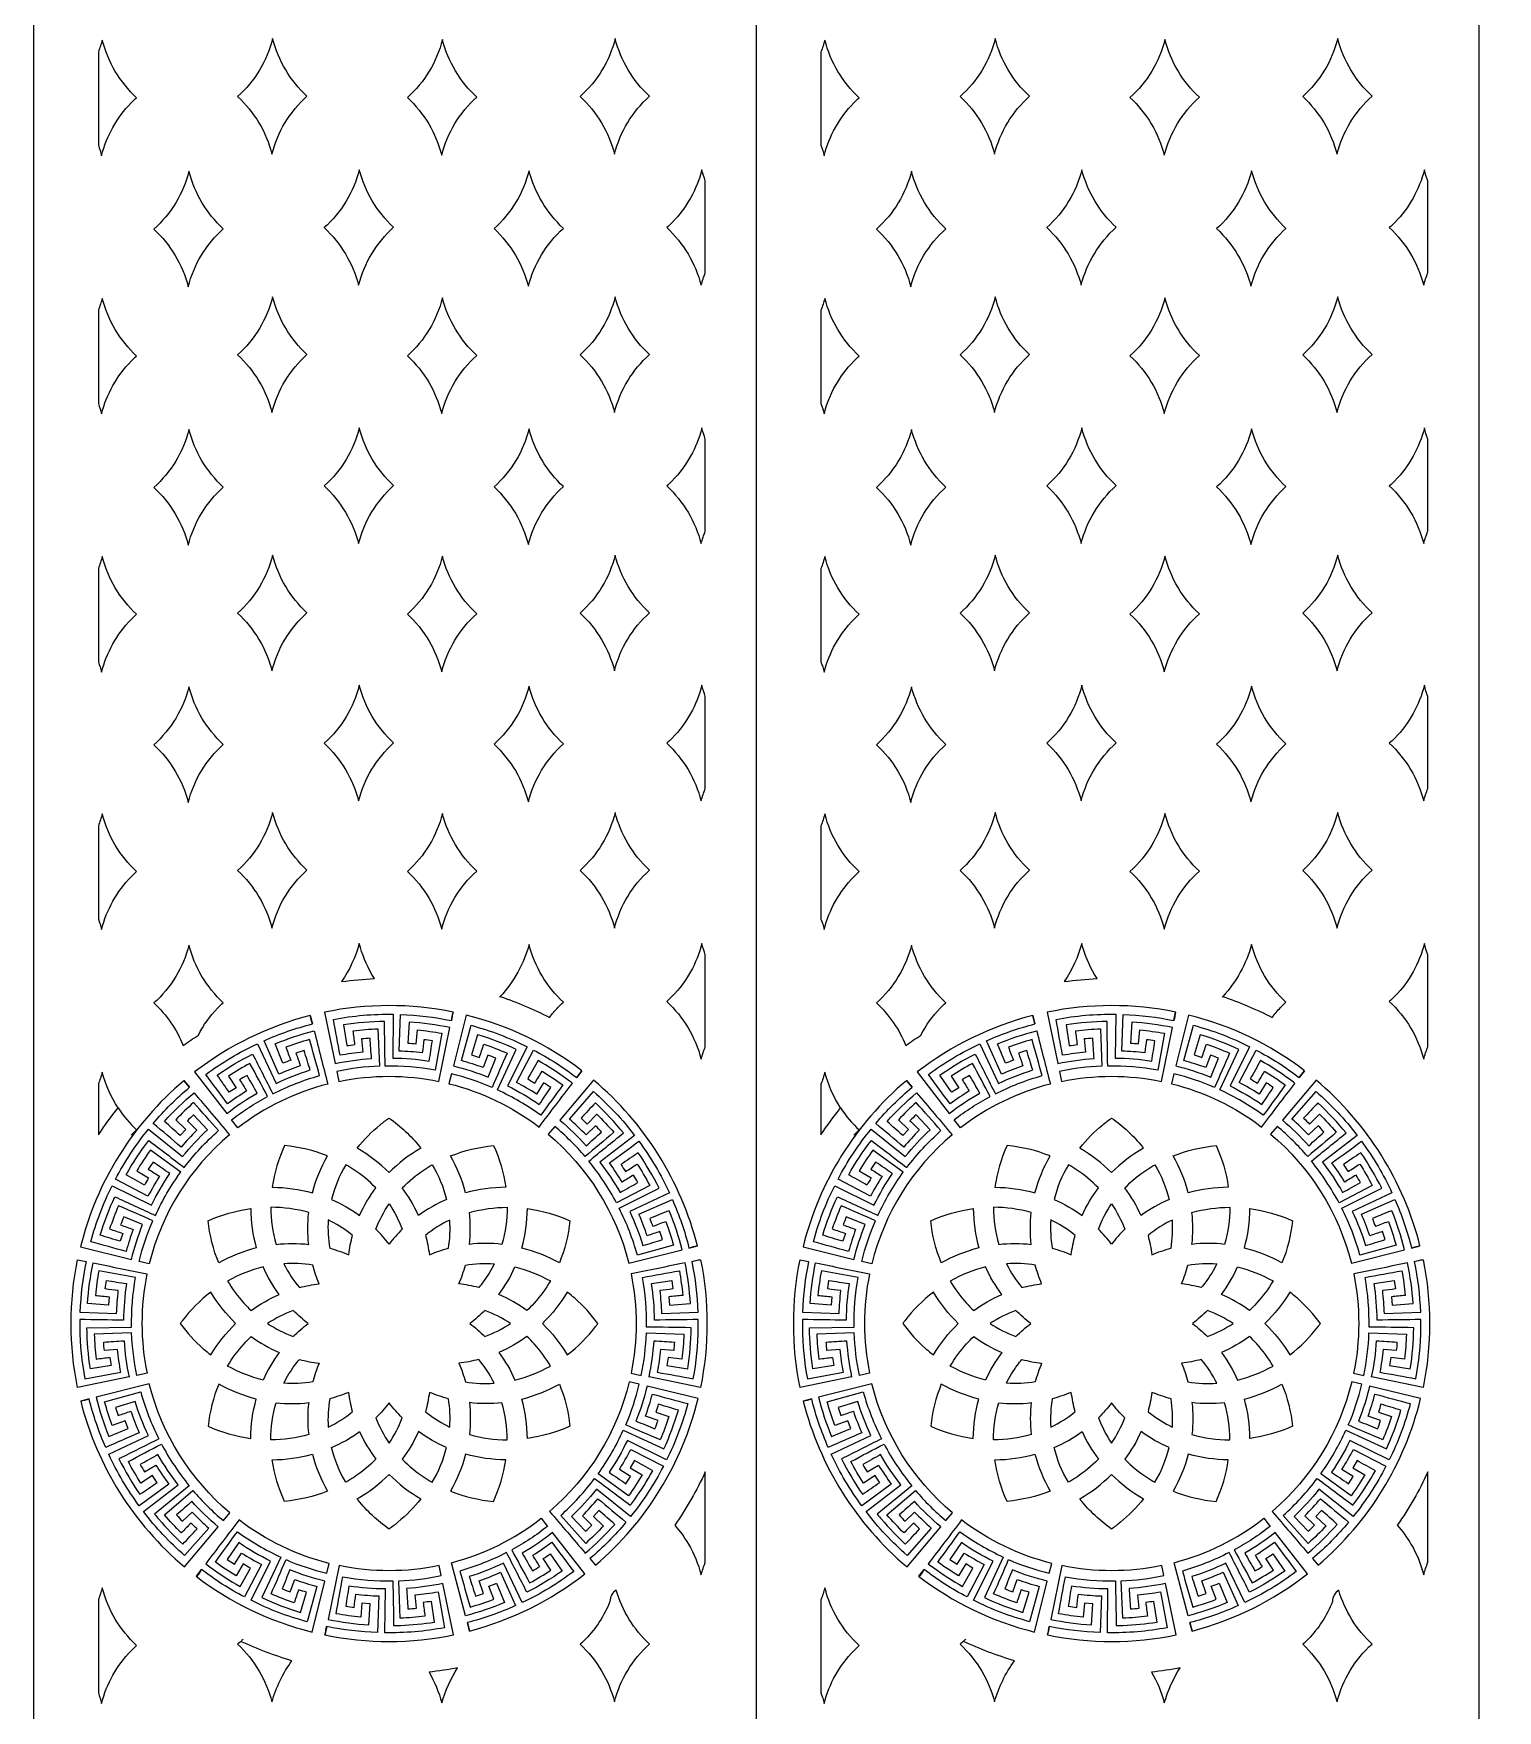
# Model space of a CAD drawing. Header units: millimetres. Extents: x -125 to 875, y -1000 to 1000.
# Drawn here: x -125 to 381, y -134 to 446 of the extents above; entities that cross this region are included whole.
import ezdxf

# ---------------------------------------------------------------- set-up
doc = ezdxf.new("R2010")
doc.units = ezdxf.units.MM
doc.layers.add('Default', color=70, linetype='Continuous')

msp = doc.modelspace()

# ---------------------------------------------------------------- linework, layer by layer
at = {"layer": 'Default'}
for p, q in [((125, 1000), (125, -1000)), ((375, 1000), (375, -1000))]:
    msp.add_line(p, q, dxfattribs=at)
msp.add_lwpolyline([(625, 1000), (-125, 1000), (-125, -1000), (875, -1000), (875, 1000)], close=True, dxfattribs=at)
for points in [[(-91.23, 422.28, -0.022749), (-89.32, 424.09, -0.143923), (-101.21, 444.04, -0.024064), (-102.57, 439.94), (-102.57, 407.67, -0.02259), (-101.45, 404.04, -0.132751)], [(-42.27, 444.55, -0.149495), (-54.4, 424.5, -0.143923), (-42.51, 404.55, -0.149495), (-30.39, 424.6, -0.143923)], [(16.47, 444.2, -0.149495), (4.35, 424.15, -0.143923), (16.23, 404.2, -0.149495), (28.36, 424.25, -0.143923)], [(76.24, 444.55, -0.149495), (64.11, 424.5, -0.143923), (76, 404.55, -0.149495), (88.13, 424.6, -0.143923)], [(158.77, 422.28, -0.022749), (160.68, 424.09, -0.143923), (148.79, 444.04, -0.024064), (147.43, 439.94), (147.43, 407.67, -0.02259), (148.55, 404.04, -0.132751)], [(207.73, 444.55, -0.149495), (195.6, 424.5, -0.143923), (207.49, 404.55, -0.149495), (219.61, 424.6, -0.143923)], [(266.47, 444.2, -0.149495), (254.35, 424.15, -0.143923), (266.23, 404.2, -0.149495), (278.36, 424.25, -0.143923)], [(326.24, 444.55, -0.149495), (314.11, 424.5, -0.143923), (326, 404.55, -0.149495), (338.13, 424.6, -0.143923)], [(-71.24, 398.68, -0.149495), (-83.37, 378.63, -0.143923), (-71.48, 358.69, -0.149495), (-59.35, 378.74, -0.143923)], [(-12.3, 399.19, -0.149495), (-24.43, 379.14, -0.143923), (-12.54, 359.2, -0.149495), (-0.41, 379.25, -0.143923)], [(46.45, 398.84, -0.149495), (34.32, 378.79, -0.143923), (46.21, 358.85, -0.149495), (58.33, 378.9, -0.143923)], [(95.99, 380.96, -0.022749), (94.08, 379.14, -0.143923), (105.97, 359.2, -0.025469), (107.43, 363.53), (107.43, 395.31, -0.024189), (106.21, 399.19, -0.132751)], [(178.76, 398.68, -0.149495), (166.63, 378.63, -0.143923), (178.52, 358.69, -0.149495), (190.65, 378.74, -0.143923)], [(237.7, 399.19, -0.149495), (225.57, 379.14, -0.143923), (237.46, 359.2, -0.149495), (249.59, 379.25, -0.143923)], [(296.45, 398.84, -0.149495), (284.32, 378.79, -0.143923), (296.21, 358.85, -0.149495), (308.33, 378.9, -0.143923)], [(345.99, 380.96, -0.022749), (344.08, 379.14, -0.143923), (355.97, 359.2, -0.025469), (357.43, 363.53), (357.43, 395.31, -0.024189), (356.21, 399.19, -0.132751)], [(-91.23, 332.92, -0.022749), (-89.32, 334.73, -0.143923), (-101.21, 354.68, -0.024064), (-102.57, 350.58), (-102.57, 318.31, -0.02259), (-101.45, 314.68, -0.132751)], [(-42.27, 355.19, -0.149495), (-54.4, 335.14, -0.143923), (-42.51, 315.19, -0.149495), (-30.39, 335.24, -0.143923)], [(16.47, 354.84, -0.149495), (4.35, 334.79, -0.143923), (16.23, 314.84, -0.149495), (28.36, 334.89, -0.143923)], [(76.24, 355.19, -0.149495), (64.11, 335.14, -0.143923), (76, 315.19, -0.149495), (88.13, 335.24, -0.143923)], [(158.77, 332.92, -0.022749), (160.68, 334.73, -0.143923), (148.79, 354.68, -0.024064), (147.43, 350.58), (147.43, 318.31, -0.02259), (148.55, 314.68, -0.132751)], [(207.73, 355.19, -0.149495), (195.6, 335.14, -0.143923), (207.49, 315.19, -0.149495), (219.61, 335.24, -0.143923)], [(266.47, 354.84, -0.149495), (254.35, 334.79, -0.143923), (266.23, 314.84, -0.149495), (278.36, 334.89, -0.143923)], [(326.24, 355.19, -0.149495), (314.11, 335.14, -0.143923), (326, 315.19, -0.149495), (338.13, 335.24, -0.143923)], [(-71.24, 309.32, -0.149495), (-83.37, 289.27, -0.143923), (-71.48, 269.33, -0.149495), (-59.35, 289.38, -0.143923)], [(-12.3, 309.83, -0.149495), (-24.43, 289.78, -0.143923), (-12.54, 269.84, -0.149495), (-0.41, 289.89, -0.143923)], [(46.45, 309.48, -0.149495), (34.32, 289.43, -0.143923), (46.21, 269.49, -0.149495), (58.33, 289.54, -0.143923)], [(95.99, 291.6, -0.022749), (94.08, 289.78, -0.143923), (105.97, 269.84, -0.025469), (107.43, 274.17), (107.43, 305.95, -0.024189), (106.21, 309.83, -0.132751)], [(178.76, 309.32, -0.149495), (166.63, 289.27, -0.143923), (178.52, 269.33, -0.149495), (190.65, 289.38, -0.143923)], [(237.7, 309.83, -0.149495), (225.57, 289.78, -0.143923), (237.46, 269.84, -0.149495), (249.59, 289.89, -0.143923)], [(296.45, 309.48, -0.149495), (284.32, 289.43, -0.143923), (296.21, 269.49, -0.149495), (308.33, 289.54, -0.143923)], [(345.99, 291.6, -0.022749), (344.08, 289.78, -0.143923), (355.97, 269.84, -0.025469), (357.43, 274.17), (357.43, 305.95, -0.024189), (356.21, 309.83, -0.132751)], [(-91.23, 243.56, -0.022749), (-89.32, 245.37, -0.143923), (-101.21, 265.32, -0.024064), (-102.57, 261.22), (-102.57, 228.95, -0.02259), (-101.45, 225.32, -0.132751)], [(-42.27, 265.83, -0.149495), (-54.4, 245.78, -0.143923), (-42.51, 225.83, -0.149495), (-30.39, 245.88, -0.143923)], [(16.47, 265.48, -0.149495), (4.35, 245.43, -0.143923), (16.23, 225.48, -0.149495), (28.36, 245.53, -0.143923)], [(76.24, 265.83, -0.149495), (64.11, 245.78, -0.143923), (76, 225.83, -0.149495), (88.13, 245.88, -0.143923)], [(158.77, 243.56, -0.022749), (160.68, 245.37, -0.143923), (148.79, 265.32, -0.024064), (147.43, 261.22), (147.43, 228.95, -0.02259), (148.55, 225.32, -0.132751)], [(207.73, 265.83, -0.149495), (195.6, 245.78, -0.143923), (207.49, 225.83, -0.149495), (219.61, 245.88, -0.143923)], [(266.47, 265.48, -0.149495), (254.35, 245.43, -0.143923), (266.23, 225.48, -0.149495), (278.36, 245.53, -0.143923)], [(326.24, 265.83, -0.149495), (314.11, 245.78, -0.143923), (326, 225.83, -0.149495), (338.13, 245.88, -0.143923)], [(-12.3, 220.81, -0.149495), (-24.43, 200.76, -0.143923), (-12.54, 180.81, -0.149495), (-0.41, 200.86, -0.143923)], [(95.99, 202.57, -0.022749), (94.08, 200.76, -0.143923), (105.97, 180.81, -0.025469), (107.43, 185.14), (107.43, 216.92, -0.024189), (106.21, 220.81, -0.132751)], [(237.7, 220.81, -0.149495), (225.57, 200.76, -0.143923), (237.46, 180.81, -0.149495), (249.59, 200.86, -0.143923)], [(345.99, 202.57, -0.022749), (344.08, 200.76, -0.143923), (355.97, 180.81, -0.025469), (357.43, 185.14), (357.43, 216.92, -0.024189), (356.21, 220.81, -0.132751)], [(-71.24, 220.3, -0.149495), (-83.37, 200.25, -0.143923), (-71.48, 180.3, -0.149495), (-59.35, 200.35, -0.143923)], [(46.45, 220.46, -0.149495), (34.32, 200.41, -0.143923), (46.21, 180.46, -0.149495), (58.33, 200.51, -0.143923)], [(178.76, 220.3, -0.149495), (166.63, 200.25, -0.143923), (178.52, 180.3, -0.149495), (190.65, 200.35, -0.143923)], [(296.45, 220.46, -0.149495), (284.32, 200.41, -0.143923), (296.21, 180.46, -0.149495), (308.33, 200.51, -0.143923)], [(-91.23, 154.53, -0.022749), (-89.32, 156.35, -0.143923), (-101.21, 176.29, -0.024064), (-102.57, 172.19), (-102.57, 139.93, -0.02259), (-101.45, 136.3, -0.132751)], [(-42.27, 176.8, -0.149495), (-54.4, 156.75, -0.143923), (-42.51, 136.81, -0.149495), (-30.39, 156.86, -0.143923)], [(16.47, 176.45, -0.149495), (4.35, 156.4, -0.143923), (16.23, 136.46, -0.149495), (28.36, 156.51, -0.143923)], [(76.24, 176.8, -0.149495), (64.11, 156.75, -0.143923), (76, 136.81, -0.149495), (88.13, 156.86, -0.143923)], [(158.77, 154.53, -0.022749), (160.68, 156.35, -0.143923), (148.79, 176.29, -0.024064), (147.43, 172.19), (147.43, 139.93, -0.02259), (148.55, 136.3, -0.132751)], [(207.73, 176.8, -0.149495), (195.6, 156.75, -0.143923), (207.49, 136.81, -0.149495), (219.61, 156.86, -0.143923)], [(266.47, 176.45, -0.149495), (254.35, 156.4, -0.143923), (266.23, 136.46, -0.149495), (278.36, 156.51, -0.143923)], [(326.24, 176.8, -0.149495), (314.11, 156.75, -0.143923), (326, 136.81, -0.149495), (338.13, 156.86, -0.143923)], [(-61.25, 109.18, -0.022749), (-59.35, 110.99, -0.143923), (-71.24, 130.94, -0.149495), (-83.37, 110.89, -0.110826), (-73.2, 96.14, -0.013222), (-67.97, 99.77, -0.076872)], [(-7.9, 120.8, -0.068795), (-12.3, 131.45, -0.082163), (-18.42, 118.31, -0.023821), (-7, 119.33, -0.010345)], [(56.43, 109.34, -0.022749), (58.33, 111.15, -0.143923), (46.45, 131.1, -0.118128), (36.47, 113.13, -0.038514), (53.52, 105.88, -0.03382)], [(95.99, 113.21, -0.022749), (94.08, 111.4, -0.143923), (105.97, 91.45, -0.025469), (107.43, 95.78), (107.43, 127.57, -0.024189), (106.21, 131.45, -0.132751)], [(188.75, 109.18, -0.022749), (190.65, 110.99, -0.143923), (178.76, 130.94, -0.149495), (166.63, 110.89, -0.110826), (176.8, 96.14, -0.013222), (182.03, 99.77, -0.076872)], [(242.1, 120.8, -0.068795), (237.7, 131.45, -0.082163), (231.58, 118.31, -0.023821), (243, 119.33, -0.010345)], [(306.43, 109.34, -0.022749), (308.33, 111.15, -0.143923), (296.45, 131.1, -0.118128), (286.47, 113.13, -0.038514), (303.52, 105.88, -0.03382)], [(345.99, 113.21, -0.022749), (344.08, 111.4, -0.143923), (355.97, 91.45, -0.025469), (357.43, 95.78), (357.43, 127.57, -0.024189), (356.21, 131.45, -0.132751)], [(-29.29, 106.55), (-28.52, 103.65, -0.003305), (-29.26, 106.55, 0.102091), (-69.26, 87.03), (-58.16, 72.67, -0.036198), (-47.62, 79.74, -0.000776), (-51.13, 85.86, 0.015163), (-53.69, 84.35, -0.011746), (-51.29, 80.45, 0.017024), (-57.9, 75.98, 0.003261), (-65.4, 86.17, -0.051383), (-47.56, 96.79), (-41.11, 83.09, -0.036124), (-29.28, 87.72, -0.001753), (-31.38, 94.45, 0.009322), (-34.21, 93.53, -0.008204), (-32.72, 89.2, 0.017618), (-40.13, 86.27), (-45.26, 97.84, -0.043916), (-28.52, 103.64)], [(20.16, 107.75, 0.002483), (19.58, 104.82, -0.010213), (20.18, 107.74, 0.102239), (-24.33, 107.7), (-20.64, 89.93, -0.03619), (-8.06, 91.68, -0.002051), (-8.53, 98.71, 0.011958), (-11.5, 98.47), (-11.05, 93.92, 0.018493), (-18.95, 92.79, 0.001093), (-21.24, 105.23, -0.051861), (-0.54, 106.98), (-0.74, 91.84, -0.036169), (11.92, 90.82, -0.003758), (12.98, 97.79, 0.011645), (10.03, 98.2, -0.010409), (9.48, 93.66, 0.018672), (1.53, 94.26), (1.99, 106.91, -0.04389), (19.58, 104.8)], [(19.08, 102.37, 0.035163), (4.96, 104.28), (4.49, 97.03, -0.006684), (7.36, 96.8), (7.81, 101.58, -0.020364), (16.32, 100.42), (14, 87.66, 0.049962), (-3.33, 89.05, -0.001925), (-3.57, 104.5, 0.035145), (-17.77, 103.31), (-16.66, 96.13, -0.006451), (-13.8, 96.52, -0.001889), (-14.4, 101.29, -0.020351), (-5.84, 101.99), (-5.34, 89.04, 0.042761), (-20.07, 87.21), (-19.36, 83.75, -0.102263), (15.26, 83.77)], [(64.74, 87.47), (62.94, 85.07), (64.76, 87.45, 0.102231), (24.64, 106.73), (20.25, 89.12, -0.036065), (32.34, 85.23), (34.97, 91.77, 0.014071), (32.2, 92.84), (30.62, 88.55, 0.018387), (23.02, 90.96), (26.36, 103.17, -0.051758), (45.76, 95.75), (39.01, 82.2, -0.03604), (49.97, 75.79, -0.003427), (53.95, 81.61, 0.022046), (51.48, 83.26), (49.01, 79.4, 0.019775), (42.11, 83.4), (48.01, 94.6, -0.043836), (62.94, 85.06)], [(220.71, 106.55), (221.48, 103.65, -0.003305), (220.74, 106.55, 0.102091), (180.74, 87.03), (191.84, 72.67, -0.036198), (202.38, 79.74, -0.000776), (198.87, 85.86, 0.015163), (196.31, 84.35, -0.011746), (198.71, 80.45, 0.017024), (192.1, 75.98, 0.003261), (184.6, 86.17, -0.051383), (202.44, 96.79), (208.89, 83.09, -0.036124), (220.72, 87.72, -0.001753), (218.62, 94.45, 0.009322), (215.79, 93.53, -0.008204), (217.28, 89.2, 0.017618), (209.87, 86.27), (204.74, 97.84, -0.043916), (221.48, 103.64)], [(270.16, 107.75, 0.002483), (269.58, 104.82, -0.010213), (270.18, 107.74, 0.102239), (225.67, 107.7), (229.36, 89.93, -0.03619), (241.94, 91.68, -0.002051), (241.47, 98.71, 0.011958), (238.5, 98.47), (238.95, 93.92, 0.018493), (231.05, 92.79, 0.001093), (228.76, 105.23, -0.051861), (249.46, 106.98), (249.26, 91.84, -0.036169), (261.92, 90.82, -0.003758), (262.98, 97.79, 0.011645), (260.03, 98.2, -0.010409), (259.48, 93.66, 0.018672), (251.53, 94.26), (251.99, 106.91, -0.04389), (269.58, 104.8)], [(269.08, 102.37, 0.035163), (254.96, 104.28), (254.49, 97.03, -0.006684), (257.36, 96.8), (257.81, 101.58, -0.020364), (266.32, 100.42), (264, 87.66, 0.049962), (246.67, 89.05, -0.001925), (246.43, 104.5, 0.035145), (232.23, 103.31), (233.34, 96.13, -0.006451), (236.2, 96.52, -0.001889), (235.6, 101.29, -0.020351), (244.16, 101.99), (244.66, 89.04, 0.042761), (229.93, 87.21), (230.64, 83.75, -0.102263), (265.26, 83.77)], [(314.74, 87.47), (312.94, 85.07), (314.76, 87.45, 0.102231), (274.64, 106.73), (270.25, 89.12, -0.036065), (282.34, 85.23), (284.97, 91.77, 0.014071), (282.2, 92.84), (280.62, 88.55, 0.018387), (273.02, 90.96), (276.36, 103.17, -0.051758), (295.76, 95.75), (289.01, 82.2, -0.03604), (299.97, 75.79, -0.003427), (303.95, 81.61, 0.022046), (301.48, 83.26), (299.01, 79.4, 0.019775), (292.11, 83.4), (298.01, 94.6, -0.043836), (312.94, 85.06)], [(-49.2, 93.24, 0.000532), (-42.22, 79.47, -0.047242), (-26.03, 85.79, 0.002257), (-29.53, 98.27, 0.020087), (-37.69, 95.59, 0.008152), (-36, 91.1, 0.006288), (-38.69, 90.05), (-41.43, 96.78, -0.03517), (-27.91, 101.24, 0.000672), (-23.2, 82.86, 0.102537), (-54.3, 67.67), (-56.47, 70.47, -0.042422), (-44.02, 78.56, 0.004458), (-50.14, 89.99, 0.019255), (-57.53, 85.61), (-54.91, 81.59), (-57.3, 79.99, -0.005045), (-61.44, 85.96, -0.035038)], [(59.54, 84.51, 0.029395), (49.55, 90.94, 0.003693), (45.97, 84.62, -0.012668), (48.46, 83.15, -0.005351), (50.94, 87.27, -0.019949), (58.1, 82.53, -0.001601), (50.47, 72.04, 0.049386), (35.47, 80.81), (41.96, 94.84, 0.035128), (28.65, 99.92), (26.53, 92.98, -0.006371), (29.27, 92.09, -0.004443), (30.81, 96.64, -0.019969), (38.82, 93.56, -0.001974), (33.65, 81.68, 0.042683), (19.58, 86.42), (18.72, 82.98, -0.102545), (49.91, 67.97, -0.002788), (61.44, 83.09, 0.005787)], [(200.8, 93.24, 0.000532), (207.78, 79.47, -0.047242), (223.97, 85.79, 0.002257), (220.47, 98.27, 0.020087), (212.31, 95.59, 0.008152), (214, 91.1, 0.006288), (211.31, 90.05), (208.57, 96.78, -0.03517), (222.09, 101.24, 0.000672), (226.8, 82.86, 0.102537), (195.7, 67.67), (193.53, 70.47, -0.042422), (205.98, 78.56, 0.004458), (199.86, 89.99, 0.019255), (192.47, 85.61), (195.09, 81.59), (192.7, 79.99, -0.005045), (188.56, 85.96, -0.035038)], [(309.54, 84.51, 0.029395), (299.55, 90.94, 0.003693), (295.97, 84.62, -0.012668), (298.46, 83.15, -0.005351), (300.94, 87.27, -0.019949), (308.1, 82.53, -0.001601), (300.47, 72.04, 0.049386), (285.47, 80.81), (291.96, 94.84, 0.035128), (278.65, 99.92), (276.53, 92.98, -0.006371), (279.27, 92.09, -0.004443), (280.81, 96.64, -0.019969), (288.82, 93.56, -0.001974), (283.65, 81.68, 0.042683), (269.58, 86.42), (268.72, 82.98, -0.102545), (299.91, 67.97, -0.002788), (311.44, 83.09, 0.005787)], [(-72.99, 84.02), (-71.05, 81.72), (-73.01, 84, 0.157775), (-108.76, 26.56), (-91.14, 22.18, -0.036055), (-87.26, 34.27), (-93.8, 36.89, 0.00604), (-94.87, 34.12, -0.003062), (-90.57, 32.54, 0.018513), (-92.98, 24.94, 0.000501), (-105.19, 28.28, -0.051401), (-97.79, 47.68), (-84.23, 40.93, -0.036456), (-77.83, 51.89, -0.005333), (-83.64, 55.87), (-85.29, 53.39, -0.003068), (-81.43, 50.93, 0.016967), (-85.43, 44.02), (-96.63, 49.92, -0.051318), (-85.2, 67.27), (-73.42, 57.74, -0.035991), (-64.8, 67.06), (-69.62, 72.2, 0.023026), (-71.76, 70.14, -0.009251), (-68.53, 66.9, 0.017643), (-73.93, 61.03, 0.001344), (-83.59, 69.21, -0.043323), (-71.05, 81.72)], [(104.68, 26.86, 0.013634), (101.77, 26.11, -0.005783), (104.69, 26.84, 0.157118), (68.77, 84.21), (57.09, 70.31, -0.035818), (66.25, 61.51, -0.001942), (71.48, 66.24, 0.02544), (69.46, 68.42), (66.16, 65.25, 0.020005), (60.39, 70.75), (68.75, 80.25, -0.051853), (82.93, 65.08), (70.91, 55.87, -0.035833), (77.94, 45.3, -0.002608), (84.07, 48.78, 0.019991), (82.57, 51.34, -0.003566), (78.66, 48.96, 0.019381), (74.22, 55.59, 0.001609), (84.44, 63.05, -0.051939), (95, 45.17), (81.27, 38.78, -0.035928), (85.85, 26.94, -0.002101), (92.59, 29.01), (91.68, 31.84, -0.001979), (87.35, 30.36, 0.019689), (84.44, 37.79), (96.03, 42.87, -0.043825), (101.77, 26.11)], [(177.01, 84.02), (178.95, 81.72), (176.99, 84, 0.157775), (141.24, 26.56), (158.86, 22.18, -0.036055), (162.74, 34.27), (156.2, 36.89, 0.00604), (155.13, 34.12, -0.003062), (159.43, 32.54, 0.018513), (157.02, 24.94, 0.000501), (144.81, 28.28, -0.051401), (152.21, 47.68), (165.77, 40.93, -0.036456), (172.17, 51.89, -0.005333), (166.36, 55.87), (164.71, 53.39, -0.003068), (168.57, 50.93, 0.016967), (164.57, 44.02), (153.37, 49.92, -0.051318), (164.8, 67.27), (176.58, 57.74, -0.035991), (185.2, 67.06), (180.38, 72.2, 0.023026), (178.24, 70.14, -0.009251), (181.47, 66.9, 0.017643), (176.07, 61.03, 0.001344), (166.41, 69.21, -0.043323), (178.95, 81.72)], [(354.68, 26.86, 0.013634), (351.77, 26.11, -0.005783), (354.69, 26.84, 0.157118), (318.77, 84.21), (307.09, 70.31, -0.035818), (316.25, 61.51, -0.001942), (321.48, 66.24, 0.02544), (319.46, 68.42), (316.16, 65.25, 0.020005), (310.39, 70.75), (318.75, 80.25, -0.051853), (332.93, 65.08), (320.91, 55.87, -0.035833), (327.94, 45.3, -0.002608), (334.07, 48.78, 0.019991), (332.57, 51.34, -0.003566), (328.66, 48.96, 0.019381), (324.22, 55.59, 0.001609), (334.44, 63.05, -0.051939), (345, 45.17), (331.27, 38.78, -0.035928), (335.85, 26.94, -0.002101), (342.59, 29.01), (341.68, 31.84, -0.001979), (337.35, 30.36, 0.019689), (334.44, 37.79), (346.03, 42.87, -0.043825), (351.77, 26.11)], [(-84.98, 20.64), (-88.44, 21.51, -0.042239), (-83.7, 35.57, 0.000765), (-95.59, 40.74, 0.018721), (-98.67, 32.73, 0.000845), (-94.12, 31.19, 0.006956), (-95, 28.45, -0.003008), (-101.95, 30.57, -0.035121), (-96.87, 43.87, 0.001228), (-82.84, 37.39, -0.049299), (-74.07, 52.39), (-84.56, 60.02, 0.019243), (-89.3, 52.86), (-85.19, 50.37, 0.00959), (-86.64, 47.89, -0.002117), (-92.97, 51.46, -0.03512), (-85.13, 63.35, 0.002143), (-72.85, 54, -0.047305), (-61.03, 66.74, 0.002538), (-69.62, 76.45, 0.019515), (-75.79, 70.49), (-72.32, 67.17), (-74.28, 65.06, -0.004304), (-79.68, 69.92, -0.03518), (-69.45, 79.83, 0.000438), (-57.19, 65.33, 0.158062)], [(79.11, 65.92, 0.035144), (69.39, 76.33, 0.006765), (64.43, 71.03, -0.017054), (66.5, 69.02), (69.88, 72.44, -0.020454), (75.73, 66.15, -0.001595), (65.86, 57.75, 0.042384), (55.31, 68.18), (53.03, 65.48, -0.157985), (80.96, 20.87), (99.37, 25.5, 0.035108), (94.96, 39.04, 0.001303), (88.22, 36.33, -0.004637), (89.25, 33.64, -0.002182), (93.76, 35.31, -0.020459), (96.4, 27.14), (83.91, 23.69, 0.049686), (77.63, 39.9), (91.45, 46.82, 0.03538), (84.21, 59.09, 0.002624), (78.22, 54.98, -0.006949), (79.81, 52.58, 0.003283), (83.85, 55.18, -0.019224), (88.2, 47.78), (76.74, 41.71, 0.04638), (67.13, 56.18, -0.001258)], [(165.02, 20.64), (161.56, 21.51, -0.042239), (166.3, 35.57, 0.000765), (154.41, 40.74, 0.018721), (151.33, 32.73, 0.000845), (155.88, 31.19, 0.006956), (155, 28.45, -0.003008), (148.05, 30.57, -0.035121), (153.13, 43.87, 0.001228), (167.16, 37.39, -0.049299), (175.93, 52.39), (165.44, 60.02, 0.019243), (160.7, 52.86), (164.81, 50.37, 0.00959), (163.36, 47.89, -0.002117), (157.03, 51.46, -0.03512), (164.87, 63.35, 0.002143), (177.15, 54, -0.047305), (188.97, 66.74, 0.002538), (180.38, 76.45, 0.019515), (174.21, 70.49), (177.68, 67.17), (175.72, 65.06, -0.004304), (170.32, 69.92, -0.03518), (180.55, 79.83, 0.000438), (192.81, 65.33, 0.158062)], [(329.11, 65.92, 0.035144), (319.39, 76.33, 0.006765), (314.43, 71.03, -0.017054), (316.5, 69.02), (319.88, 72.44, -0.020454), (325.73, 66.15, -0.001595), (315.86, 57.75, 0.042384), (305.31, 68.18), (303.03, 65.48, -0.157985), (330.96, 20.87), (349.37, 25.5, 0.035108), (344.96, 39.04, 0.001303), (338.22, 36.33, -0.004637), (339.25, 33.64, -0.002182), (343.76, 35.31, -0.020459), (346.4, 27.14), (333.91, 23.69, 0.049686), (327.63, 39.9), (341.45, 46.82, 0.03538), (334.21, 59.09, 0.002624), (328.22, 54.98, -0.006949), (329.81, 52.58, 0.003283), (333.85, 55.18, -0.019224), (338.2, 47.78), (326.74, 41.71, 0.04638), (317.13, 56.18, -0.001258)], [(-2, 52.21, 0.064755), (-13.02, 60.68, -0.052967), (-5.07, 68.75), (-5.07, 68.75, -0.017906), (-1.99, 71.1, -0.069096), (8.68, 61.1), (8.68, 61.1, -0.002502), (9.02, 60.69, 0.066253)], [(248, 52.21, 0.064755), (236.98, 60.68, -0.052967), (244.93, 68.75), (244.93, 68.75, -0.017906), (248.01, 71.1, -0.069096), (258.68, 61.1), (258.68, 61.1, -0.002502), (259.02, 60.69, 0.066253)], [(-28.51, 45.23, -0.065964), (-23.27, 57.97, 0.069726), (-38.14, 61.57, 0.071684), (-42.38, 47.15, -0.06573)], [(24.51, 45.23, 0.065367), (19.27, 57.97, -0.069615), (34.14, 61.57, -0.071702), (38.38, 47.14, 0.064793)], [(221.49, 45.23, -0.065964), (226.73, 57.97, 0.069726), (211.86, 61.57, 0.071684), (207.62, 47.15, -0.06573)], [(274.51, 45.23, 0.065367), (269.27, 57.97, -0.069615), (284.14, 61.57, -0.071702), (288.38, 47.14, 0.064793)], [(-12.17, 37.39, -0.057364), (-6.57, 46.93, 0.053248), (-14.14, 53.21), (-14.14, 53.21, 0.017624), (-16.96, 54.94, 0.072773), (-21.88, 42.91, -0.056891)], [(8.17, 37.38, 0.057376), (2.57, 46.93, -0.053148), (10.17, 53.22), (10.17, 53.22, -0.017422), (12.96, 54.94, -0.072779), (17.88, 42.91, 0.056164)], [(237.83, 37.39, -0.057364), (243.43, 46.93, 0.053248), (235.86, 53.21), (235.86, 53.21, 0.017624), (233.04, 54.94, 0.072773), (228.12, 42.91, -0.056891)], [(258.17, 37.38, 0.057376), (252.57, 46.93, -0.053148), (260.17, 53.22), (260.17, 53.22, -0.017422), (262.96, 54.94, -0.072779), (267.88, 42.91, 0.056164)], [(-2, 27.49, 0.033355), (-6.56, 32.63, -0.061087), (-2, 41.35, -0.060819), (2.56, 32.63, 0.033246)], [(248, 27.49, 0.033355), (243.44, 32.63, -0.061087), (248, 41.35, -0.060819), (252.56, 32.63, 0.033246)], [(-60.92, 20.95, -0.071287), (-64.59, 35.55, -0.070635), (-49.86, 39.74, 0.066795), (-47.93, 26.13, 0.064365)], [(-29.79, 27.38, -0.057925), (-29.8, 38.39, 0.069454), (-42.89, 40.22, 0.072648), (-41.03, 27.39, -0.056237)], [(-15.96, 23.82, -0.03413), (-14.6, 30.5, 0.052649), (-22.03, 35.33), (-22.03, 35.33, 0.006507), (-23.02, 35.82, 0.06071), (-22.54, 26.03, -0.032578)], [(11.96, 23.82, -0.033654), (18.55, 26.03, 0.060253), (19.02, 35.81, 0.058569), (10.6, 30.49, -0.033133)], [(25.8, 27.39, 0.058301), (25.8, 38.39, -0.069457), (38.89, 40.22, -0.072926), (37.04, 27.39, 0.056759)], [(56.92, 20.95, 0.064207), (43.93, 26.12, 0.066846), (45.86, 39.74, -0.070735), (60.59, 35.55, -0.071233)], [(189.08, 20.95, -0.071287), (185.41, 35.55, -0.070635), (200.14, 39.74, 0.066795), (202.07, 26.13, 0.064365)], [(220.21, 27.38, -0.057925), (220.2, 38.39, 0.069454), (207.11, 40.22, 0.072648), (208.97, 27.39, -0.056237)], [(234.04, 23.82, -0.03413), (235.4, 30.5, 0.052649), (227.97, 35.33), (227.97, 35.33, 0.006507), (226.98, 35.82, 0.06071), (227.46, 26.03, -0.032578)], [(261.96, 23.82, -0.033654), (268.55, 26.03, 0.060253), (269.02, 35.81, 0.058569), (260.6, 30.49, -0.033133)], [(275.8, 27.39, 0.058301), (275.8, 38.39, -0.069457), (288.89, 40.22, -0.072926), (287.04, 27.39, 0.056759)], [(306.92, 20.95, 0.064207), (293.93, 26.12, 0.066846), (295.86, 39.74, -0.070735), (310.59, 35.55, -0.071233)], [(-91.97, -18.5), (-109.76, -22.15, -0.101132), (-109.77, 22.09), (-106.82, 21.49, 0.043842), (-108.93, 3.9), (-96.28, 3.45, -0.016296), (-95.67, 11.4, 0.002818), (-100.21, 11.95), (-99.81, 14.89, 0.00192), (-92.84, 13.84, 0.036544), (-93.85, 1.18, -0.002036), (-108.97, 1.37, 0.019935), (-108.96, -1.49), (-108.99, -1.49, 0.044059), (-107.27, -19.12), (-94.82, -16.85, -0.017517), (-95.94, -8.95), (-100.49, -9.39, -0.020217), (-100.73, -6.43, 0.001767), (-93.69, -5.96, 0.03645), (-91.96, -18.54)], [(-106.48, -1.45), (-91.06, -1.23, -0.049316), (-89.68, 15.92), (-102.43, 18.23, 0.0216), (-103.6, 9.72, 0.002653), (-98.81, 9.27), (-99.05, 6.4), (-106.3, 6.88, -0.03503), (-104.4, 20.99, 0.001009), (-85.76, 17.17, 0.101493), (-85.73, -17.21), (-89.25, -17.94, -0.042504), (-91.05, -3.25), (-104.01, -3.73, 0.020063), (-103.32, -12.29, -0.001641), (-98.55, -11.7, 0.00614), (-98.16, -14.56), (-105.34, -15.65, -0.035251), (-106.52, -1.46)], [(-40, 10.04, -0.056902), (-45.58, 19.56, 0.070898), (-57.84, 14.7, 0.053023), (-52.24, 7.08), (-52.24, 7.08, 0.019966), (-49.71, 4.51, -0.056104)], [(-26.2, 13.76, -0.033447), (-28.42, 20.2, 0.058247), (-38.39, 20.67, 0.059387), (-33.02, 12.44, -0.031976)], [(22.2, 13.76, 0.033446), (24.42, 20.2, -0.058291), (34.4, 20.67, -0.044625), (30.6, 14.44), (30.6, 14.44, -0.015431), (29.02, 12.44, 0.032044)], [(36, 10.03, 0.057235), (41.58, 19.56, -0.070759), (53.84, 14.71, -0.052706), (48.18, 7.03), (48.18, 7.03, -0.019299), (45.7, 4.51, 0.055754)], [(102.48, -1.45, -0.000747), (87.06, -1.23, 0.049673), (85.68, 15.92, -0.00097), (98.44, 18.23, -0.021852), (99.6, 9.72, -0.001945), (94.81, 9.27), (95.05, 6.4), (102.3, 6.88, 0.035224), (100.4, 20.99, -0.00121), (81.76, 17.17, -0.101493), (81.73, -17.21), (85.25, -17.94, 0.042778), (87.05, -3.25), (100.01, -3.73, -0.01792), (99.32, -12.29), (94.55, -11.7, -0.005773), (94.17, -14.56), (101.35, -15.65, 0.035156), (102.52, -1.46)], [(87.96, -18.54, 0.035617), (89.7, -5.96, 0.001786), (96.73, -6.43, -0.019449), (96.49, -9.39), (91.94, -8.95, -0.017133), (90.82, -16.85, -0.003445), (103.27, -19.12, 0.044136), (104.99, -1.49), (104.97, -1.49, 0.018132), (104.97, 1.37, -0.001793), (89.85, 1.18, 0.035646), (88.84, 13.84), (95.81, 14.89), (96.22, 11.95, 0.002945), (91.67, 11.4, -0.017171), (92.28, 3.45), (104.93, 3.9, 0.044097), (102.82, 21.49, -0.044343), (105.77, 22.09, -0.101129), (105.76, -22.15), (87.97, -18.5)], [(158.03, -18.5), (140.24, -22.15, -0.101132), (140.23, 22.09), (143.18, 21.49, 0.043842), (141.07, 3.9), (153.72, 3.45, -0.016296), (154.33, 11.4, 0.002818), (149.79, 11.95), (150.19, 14.89, 0.00192), (157.16, 13.84, 0.036544), (156.15, 1.18, -0.002036), (141.03, 1.37, 0.019935), (141.04, -1.49), (141.01, -1.49, 0.044059), (142.73, -19.12), (155.18, -16.85, -0.017517), (154.06, -8.95), (149.51, -9.39, -0.020217), (149.27, -6.43, 0.001767), (156.31, -5.96, 0.03645), (158.04, -18.54)], [(143.52, -1.45), (158.94, -1.23, -0.049316), (160.32, 15.92), (147.57, 18.23, 0.0216), (146.4, 9.72, 0.002653), (151.19, 9.27), (150.95, 6.4), (143.7, 6.88, -0.03503), (145.6, 20.99, 0.001009), (164.24, 17.17, 0.101493), (164.27, -17.21), (160.75, -17.94, -0.042504), (158.95, -3.25), (145.99, -3.73, 0.020063), (146.68, -12.29, -0.001641), (151.45, -11.7, 0.00614), (151.84, -14.56), (144.66, -15.65, -0.035251), (143.48, -1.46)], [(210, 10.04, -0.056902), (204.42, 19.56, 0.070898), (192.16, 14.7, 0.053023), (197.76, 7.08), (197.76, 7.08, 0.019966), (200.29, 4.51, -0.056104)], [(223.8, 13.76, -0.033447), (221.58, 20.2, 0.058247), (211.61, 20.67, 0.059387), (216.98, 12.44, -0.031976)], [(272.2, 13.76, 0.033446), (274.42, 20.2, -0.058291), (284.4, 20.67, -0.044625), (280.6, 14.44), (280.6, 14.44, -0.015431), (279.02, 12.44, 0.032044)], [(286, 10.03, 0.057235), (291.58, 19.56, -0.070759), (303.84, 14.71, -0.052706), (298.18, 7.03), (298.18, 7.03, -0.019299), (295.7, 4.51, 0.055754)], [(352.48, -1.45, -0.000747), (337.06, -1.23, 0.049673), (335.68, 15.92, -0.00097), (348.44, 18.23, -0.021852), (349.6, 9.72, -0.001945), (344.81, 9.27), (345.05, 6.4), (352.3, 6.88, 0.035224), (350.4, 20.99, -0.00121), (331.76, 17.17, -0.101493), (331.73, -17.21), (335.25, -17.94, 0.042778), (337.05, -3.25), (350.01, -3.73, -0.01792), (349.32, -12.29), (344.55, -11.7, -0.005773), (344.17, -14.56), (351.35, -15.65, 0.035156), (352.52, -1.46)], [(337.96, -18.54, 0.035617), (339.7, -5.96, 0.001786), (346.73, -6.43, -0.019449), (346.49, -9.39), (341.94, -8.95, -0.017133), (340.82, -16.85, -0.003445), (353.27, -19.12, 0.044136), (354.99, -1.49), (354.97, -1.49, 0.018132), (354.97, 1.37, -0.001793), (339.85, 1.18, 0.035646), (338.84, 13.84), (345.81, 14.89), (346.22, 11.95, 0.002945), (341.67, 11.4, -0.017171), (342.28, 3.45), (354.93, 3.9, 0.044097), (352.82, 21.49, -0.044343), (355.77, 22.09, -0.101129), (355.76, -22.15), (337.97, -18.5)], [(-55.07, 0.01, -0.065199), (-63.65, 10.86, 0.065237), (-73.57, 0.92), (-73.57, 0.92, 0.005338), (-74.26, 0, 0.055677), (-66.27, -8.71), (-66.27, -8.71, 0.015732), (-63.66, -10.86, -0.065921)], [(51.07, 0, -0.064961), (59.65, -10.86, 0.065319), (69.55, -0.94), (69.55, -0.94, 0.005487), (70.26, 0.01, 0.055609), (62.26, 8.73), (62.26, 8.73, 0.015573), (59.66, 10.86, -0.06614)], [(194.93, 0.01, -0.065199), (186.35, 10.86, 0.065237), (176.43, 0.92), (176.43, 0.92, 0.005338), (175.74, 0, 0.055677), (183.73, -8.71), (183.73, -8.71, 0.015732), (186.34, -10.86, -0.065921)], [(301.07, 0, -0.064961), (309.65, -10.86, 0.065319), (319.55, -0.94), (319.55, -0.94, 0.005487), (320.26, 0.01, 0.055609), (312.26, 8.73), (312.26, 8.73, 0.015573), (309.66, 10.86, -0.06614)], [(-29.96, 0, -0.033946), (-35.16, 4.49, 0.059149), (-44.02, 0.01, 0.059076), (-35.16, -4.48, -0.032998)], [(25.96, 0, -0.033104), (31.16, -4.48, 0.059534), (40.02, 0, 0.05833), (31.16, 4.49, -0.033834)], [(220.04, 0, -0.033946), (214.84, 4.49, 0.059149), (205.98, 0.01, 0.059076), (214.84, -4.48, -0.032998)], [(275.96, 0, -0.033104), (281.16, -4.48, 0.059534), (290.02, 0, 0.05833), (281.16, 4.49, -0.033834)], [(-40.01, -10.03, 0.057442), (-45.58, -19.56, -0.07087), (-57.84, -14.71, -0.052613), (-52.17, -7.01), (-52.17, -7.01, -0.019113), (-49.7, -4.5, 0.05606)], [(36, -10.04, -0.056942), (41.58, -19.56, 0.070548), (53.84, -14.7, 0.053029), (48.25, -7.08), (48.25, -7.08, 0.020013), (45.71, -4.5, -0.056427)], [(209.99, -10.03, 0.057442), (204.42, -19.56, -0.07087), (192.16, -14.71, -0.052613), (197.83, -7.01), (197.83, -7.01, -0.019113), (200.3, -4.5, 0.05606)], [(286, -10.04, -0.056942), (291.58, -19.56, 0.070548), (303.84, -14.7, 0.053029), (298.25, -7.08), (298.25, -7.08, 0.020013), (295.71, -4.5, -0.056427)], [(-26.2, -13.76, 0.033147), (-28.42, -20.2, -0.058261), (-38.39, -20.67, -0.04448), (-34.58, -14.41), (-34.58, -14.41, -0.01508), (-33.02, -12.43, 0.032621)], [(22.2, -13.76, -0.03314), (24.42, -20.2, 0.058266), (34.39, -20.67, 0.05912), (29.02, -12.43, -0.032915)], [(223.8, -13.76, 0.033147), (221.58, -20.2, -0.058261), (211.61, -20.67, -0.04448), (215.42, -14.41), (215.42, -14.41, -0.01508), (216.98, -12.43, 0.032621)], [(272.2, -13.76, -0.03314), (274.42, -20.2, 0.058266), (284.39, -20.67, 0.05912), (279.02, -12.43, -0.032915)], [(-81.6, -67.74, 0.029896), (-73.39, -76.33, 0.007958), (-68.43, -71.03, -0.019238), (-70.5, -69.03, -0.003747), (-73.88, -72.44, -0.020844), (-79.73, -66.15), (-69.86, -57.75, 0.042873), (-59.31, -68.18), (-57.04, -65.48, -0.157985), (-84.96, -20.87), (-103.37, -25.5, 0.035065), (-98.96, -39.04), (-92.22, -36.33), (-93.25, -33.64), (-97.76, -35.31, -0.020151), (-100.4, -27.14), (-87.91, -23.69, 0.04965), (-81.63, -39.9, -0.001889), (-95.45, -46.82, 0.03515), (-88.21, -59.09, 0.005085), (-82.22, -54.98, -0.020715), (-83.82, -52.58), (-87.85, -55.18, -0.018754), (-92.2, -47.78, -0.003368), (-80.75, -41.71, 0.046348), (-71.13, -56.18), (-83.11, -65.92, 0.005752)], [(-60.92, -20.95, 0.071286), (-64.59, -35.55, 0.070621), (-49.86, -39.74, -0.066831), (-47.93, -26.13, -0.064367)], [(56.92, -20.95, -0.071723), (60.59, -35.55, -0.070612), (45.86, -39.74, 0.066834), (43.93, -26.13, 0.064374)], [(82.88, -60.99, 0.029468), (89.25, -50.96, 0.004588), (82.91, -47.42), (81.46, -49.91), (85.59, -52.37, -0.020644), (80.89, -59.56), (70.36, -51.99, 0.049724), (79.04, -36.94), (93.11, -43.35, 0.03499), (98.12, -30.02, 0.005044), (91.16, -27.93, -0.016325), (90.29, -30.68), (94.85, -32.19, -0.023228), (91.81, -40.22, -0.003195), (79.9, -35.11, 0.042952), (84.56, -21.03), (81.09, -20.18, -0.157286), (53.55, -65.02, -0.000538), (65.89, -79.46, 0.035212), (76.07, -69.48, 0.002981), (70.64, -64.66), (68.69, -66.78), (72.18, -70.07, -0.019819), (66.04, -76.07), (57.39, -66.41, 0.04752), (69.14, -53.6, -0.001537), (81.48, -62.89, 0.00584)], [(69.47, -83.61, 0.157796), (104.9, -25.97), (87.26, -21.68, -0.036449), (83.44, -33.79, -0.00524), (90, -36.38, 0.020249), (91.06, -33.6), (86.75, -32.05, 0.018102), (89.12, -24.43, 0.00115), (101.35, -27.7, -0.051203), (94.05, -47.15), (80.45, -40.47, -0.035577), (74.11, -51.47, -0.007287), (79.95, -55.42), (81.58, -52.93), (77.71, -50.49, 0.018309), (81.67, -43.56), (92.91, -49.4, -0.051274), (81.57, -66.8), (69.74, -57.35, -0.036468), (61.17, -66.71), (66.02, -71.83, 0.028068), (68.15, -69.75), (64.9, -66.53, 0.017833), (70.26, -60.62, -0.002609), (79.97, -68.75, -0.04362), (67.5, -81.34)], [(168.4, -67.74, 0.029896), (176.61, -76.33, 0.007958), (181.57, -71.03, -0.019238), (179.5, -69.03, -0.003747), (176.12, -72.44, -0.020844), (170.27, -66.15), (180.14, -57.75, 0.042873), (190.69, -68.18), (192.96, -65.48, -0.157985), (165.04, -20.87), (146.63, -25.5, 0.035065), (151.04, -39.04), (157.78, -36.33), (156.75, -33.64), (152.24, -35.31, -0.020151), (149.6, -27.14), (162.09, -23.69, 0.04965), (168.37, -39.9, -0.001889), (154.55, -46.82, 0.03515), (161.79, -59.09, 0.005085), (167.78, -54.98, -0.020715), (166.18, -52.58), (162.15, -55.18, -0.018754), (157.8, -47.78, -0.003368), (169.25, -41.71, 0.046348), (178.87, -56.18), (166.89, -65.92, 0.005752)], [(189.08, -20.95, 0.071286), (185.41, -35.55, 0.070621), (200.14, -39.74, -0.066831), (202.07, -26.13, -0.064367)], [(306.92, -20.95, -0.071723), (310.59, -35.55, -0.070612), (295.86, -39.74, 0.066834), (293.93, -26.13, 0.064374)], [(332.88, -60.99, 0.029468), (339.25, -50.96, 0.004588), (332.91, -47.42), (331.46, -49.91), (335.59, -52.37, -0.020644), (330.89, -59.56), (320.36, -51.99, 0.049724), (329.04, -36.94), (343.11, -43.35, 0.03499), (348.12, -30.02, 0.005044), (341.16, -27.93, -0.016325), (340.29, -30.68), (344.85, -32.19, -0.023228), (341.81, -40.22, -0.003195), (329.9, -35.11, 0.042952), (334.56, -21.03), (331.09, -20.18, -0.157286), (303.55, -65.02, -0.000538), (315.89, -79.46, 0.035212), (326.07, -69.48, 0.002981), (320.64, -64.66), (318.69, -66.78), (322.18, -70.07, -0.019819), (316.04, -76.07), (307.39, -66.41, 0.04752), (319.14, -53.6, -0.001537), (331.48, -62.89, 0.00584)], [(319.47, -83.61, 0.157796), (354.9, -25.97), (337.26, -21.68, -0.036449), (333.44, -33.79, -0.00524), (340, -36.38, 0.020249), (341.06, -33.6), (336.75, -32.05, 0.018102), (339.12, -24.43, 0.00115), (351.35, -27.7, -0.051203), (344.05, -47.15), (330.45, -40.47, -0.035577), (324.11, -51.47, -0.007287), (329.95, -55.42), (331.58, -52.93), (327.71, -50.49, 0.018309), (331.67, -43.56), (342.91, -49.4, -0.051274), (331.57, -66.8), (319.74, -57.35, -0.036468), (311.17, -66.71), (316.02, -71.83, 0.028068), (318.15, -69.75), (314.9, -66.53, 0.017833), (320.26, -60.62, -0.002609), (329.97, -68.75, -0.04362), (317.5, -81.34)], [(-108.68, -26.87, -0.011023), (-105.77, -26.11), (-108.69, -26.84, 0.157118), (-72.77, -84.21), (-61.09, -70.31, -0.03608), (-70.25, -61.51, -0.002056), (-75.48, -66.24, 0.024997), (-73.46, -68.42), (-70.16, -65.25, 0.02015), (-64.39, -70.75), (-72.75, -80.25, -0.05149), (-86.93, -65.08), (-74.91, -55.86, -0.036037), (-81.94, -45.3, -0.007566), (-88.07, -48.78, 0.010438), (-86.57, -51.34), (-82.67, -48.96, 0.017439), (-78.22, -55.59), (-88.44, -63.05, -0.052238), (-99, -45.17), (-85.27, -38.78, -0.036179), (-89.85, -26.93), (-96.59, -29.01), (-95.68, -31.84, -0.005387), (-91.35, -30.36, 0.018551), (-88.44, -37.79, 0.003772), (-100.03, -42.87, -0.043788), (-105.77, -26.11)], [(-29.8, -27.38, 0.058315), (-29.8, -38.39, -0.069438), (-42.89, -40.22, -0.07314), (-41.04, -27.39, 0.056237)], [(-15.96, -23.82, -0.033982), (-22.54, -26.03, 0.060637), (-23.02, -35.81, 0.058573), (-14.6, -30.49, -0.033193)], [(-2, -27.49, -0.033346), (-6.56, -32.63, 0.060292), (-1.99, -41.34, 0.060647), (2.56, -32.63, -0.033146)], [(11.96, -23.82, -0.034137), (10.6, -30.5, 0.052646), (18.03, -35.33), (18.03, -35.33, 0.006498), (19.02, -35.82, 0.060186), (18.55, -26.02, -0.033181)], [(25.79, -27.38, -0.057923), (25.8, -38.39, 0.069462), (38.89, -40.22, 0.072747), (37.03, -27.39, -0.05624)], [(141.32, -26.87, -0.011023), (144.23, -26.11), (141.31, -26.84, 0.157118), (177.23, -84.21), (188.91, -70.31, -0.03608), (179.75, -61.51, -0.002056), (174.52, -66.24, 0.024997), (176.54, -68.42), (179.84, -65.25, 0.02015), (185.61, -70.75), (177.25, -80.25, -0.05149), (163.07, -65.08), (175.09, -55.86, -0.036037), (168.06, -45.3, -0.007566), (161.93, -48.78, 0.010438), (163.43, -51.34), (167.33, -48.96, 0.017439), (171.78, -55.59), (161.56, -63.05, -0.052238), (151, -45.17), (164.73, -38.78, -0.036179), (160.15, -26.93), (153.41, -29.01), (154.32, -31.84, -0.005387), (158.65, -30.36, 0.018551), (161.56, -37.79, 0.003772), (149.97, -42.87, -0.043788), (144.23, -26.11)], [(220.2, -27.38, 0.058315), (220.2, -38.39, -0.069438), (207.11, -40.22, -0.07314), (208.96, -27.39, 0.056237)], [(234.04, -23.82, -0.033982), (227.46, -26.03, 0.060637), (226.98, -35.81, 0.058573), (235.4, -30.49, -0.033193)], [(248, -27.49, -0.033346), (243.44, -32.63, 0.060292), (248.01, -41.34, 0.060647), (252.56, -32.63, -0.033146)], [(261.96, -23.82, -0.034137), (260.6, -30.5, 0.052646), (268.03, -35.33), (268.03, -35.33, 0.006498), (269.02, -35.82, 0.060186), (268.55, -26.02, -0.033181)], [(275.79, -27.38, -0.057923), (275.8, -38.39, 0.069462), (288.89, -40.22, 0.072747), (287.03, -27.39, -0.05624)], [(-12.17, -37.38, 0.057187), (-6.57, -46.93, -0.053152), (-14.17, -53.22), (-14.17, -53.22, -0.017425), (-16.96, -54.94, -0.072899), (-21.88, -42.91, 0.056235)], [(8.17, -37.38, -0.057181), (2.57, -46.93, 0.053252), (10.14, -53.21), (10.14, -53.21, 0.017634), (12.96, -54.94, 0.073265), (17.88, -42.91, -0.056709)], [(237.83, -37.38, 0.057187), (243.43, -46.93, -0.053152), (235.83, -53.22), (235.83, -53.22, -0.017425), (233.04, -54.94, -0.072899), (228.12, -42.91, 0.056235)], [(258.17, -37.38, -0.057181), (252.57, -46.93, 0.053252), (260.14, -53.21), (260.14, -53.21, 0.017634), (262.96, -54.94, 0.073265), (267.88, -42.91, -0.056709)], [(-38.14, -61.57, -0.071715), (-42.38, -47.14, 0.064657), (-28.51, -45.23, 0.065555), (-23.27, -57.97, -0.068961)], [(34.13, -61.57, 0.071703), (38.38, -47.15, -0.065782), (24.51, -45.23, -0.065645), (19.27, -57.97, 0.069711)], [(211.86, -61.57, -0.071715), (207.62, -47.14, 0.064657), (221.49, -45.23, 0.065555), (226.73, -57.97, -0.068961)], [(284.13, -61.57, 0.071703), (288.38, -47.15, -0.065782), (274.51, -45.23, -0.065645), (269.27, -57.97, 0.069711)], [(-1.99, -52.21, 0.064645), (9.02, -60.68, -0.052817), (1.04, -68.78), (1.04, -68.78, -0.017542), (-2, -71.1, -0.068954), (-12.7, -61.08), (-12.7, -61.08, -0.002366), (-13.02, -60.68, 0.065823)], [(101.57, -76.29, -0.068795), (105.97, -86.93, -0.025469), (107.43, -82.6), (107.43, -51.31, -0.044302), (96.85, -69.8, -0.048689)], [(248.01, -52.21, 0.064645), (259.02, -60.68, -0.052817), (251.04, -68.78), (251.04, -68.78, -0.017542), (248, -71.1, -0.068954), (237.3, -61.08), (237.3, -61.08, -0.002366), (236.98, -60.68, 0.065823)], [(351.57, -76.29, -0.068795), (355.97, -86.93, -0.025469), (357.43, -82.6), (357.43, -51.31, -0.044302), (346.85, -69.8, -0.048689)], [(-63.55, -84.51, 0.029132), (-53.55, -90.94), (-49.97, -84.62, -0.007654), (-52.46, -83.15), (-54.94, -87.27, -0.024751), (-62.1, -82.53, -0.000793), (-54.47, -72.04, 0.049419), (-39.47, -80.81), (-45.96, -94.84, 0.035066), (-32.66, -99.93), (-30.53, -92.98, -0.006616), (-33.27, -92.09, 0.005056), (-34.81, -96.64, -0.018155), (-42.82, -93.56, 0.002435), (-37.65, -81.68, 0.042689), (-23.58, -86.42), (-22.72, -82.98, -0.102545), (-53.91, -67.97, -0.00047), (-65.44, -83.09, 0.005905)], [(45.71, -92.98, 0.000762), (38.66, -79.24, -0.047287), (22.5, -85.65, 0.003058), (26.07, -98.12, 0.019321), (34.22, -95.4), (32.5, -90.91, 0.01505), (35.19, -89.85), (37.97, -96.56, -0.035173), (24.47, -101.1), (19.65, -82.74, 0.10254), (50.67, -67.38), (52.85, -70.17, -0.042547), (40.46, -78.33, 0.002575), (46.64, -89.72, 0.019681), (54, -85.3), (51.36, -81.29, 0.02162), (53.75, -79.68), (57.91, -85.63, -0.035499)], [(186.45, -84.51, 0.029132), (196.45, -90.94), (200.03, -84.62, -0.007654), (197.54, -83.15), (195.06, -87.27, -0.024751), (187.9, -82.53, -0.000793), (195.53, -72.04, 0.049419), (210.53, -80.81), (204.04, -94.84, 0.035066), (217.34, -99.93), (219.47, -92.98, -0.006616), (216.73, -92.09, 0.005056), (215.19, -96.64, -0.018155), (207.18, -93.56, 0.002435), (212.35, -81.68, 0.042689), (226.42, -86.42), (227.28, -82.98, -0.102545), (196.09, -67.97, -0.00047), (184.56, -83.09, 0.005905)], [(295.71, -92.98, 0.000762), (288.66, -79.24, -0.047287), (272.5, -85.65, 0.003058), (276.07, -98.12, 0.019321), (284.22, -95.4), (282.5, -90.91, 0.01505), (285.19, -89.85), (287.97, -96.56, -0.035173), (274.47, -101.1), (269.65, -82.74, 0.10254), (300.67, -67.38), (302.85, -70.17, -0.042547), (290.46, -78.33, 0.002575), (296.64, -89.72, 0.019681), (304, -85.3), (301.36, -81.29, 0.02162), (303.75, -79.68), (307.91, -85.63, -0.035499)], [(25.88, -106.39), (25.09, -103.49), (25.85, -106.4, 0.102134), (65.74, -86.65), (54.57, -72.35, -0.036222), (44.06, -79.49, -0.008531), (47.6, -85.58, 0.011367), (50.15, -84.06, -0.005959), (47.74, -80.17, 0.017877), (54.32, -75.66, 0.001771), (61.88, -85.81, -0.051167), (44.1, -96.54), (37.57, -82.88, -0.03565), (25.77, -87.57, -0.001595), (27.91, -94.28), (30.73, -93.35), (29.21, -89.03, 0.019638), (36.61, -86.05), (41.8, -97.6, -0.04372), (25.09, -103.49)], [(275.88, -106.39), (275.09, -103.49), (275.85, -106.4, 0.102134), (315.74, -86.65), (304.57, -72.35, -0.036222), (294.06, -79.49, -0.008531), (297.6, -85.58, 0.011367), (300.15, -84.06, -0.005959), (297.74, -80.17, 0.017877), (304.32, -75.66, 0.001771), (311.88, -85.81, -0.051167), (294.1, -96.54), (287.57, -82.88, -0.03565), (275.77, -87.57, -0.001595), (277.91, -94.28), (280.73, -93.35), (279.21, -89.03, 0.019638), (286.61, -86.05), (291.8, -97.6, -0.04372), (275.09, -103.49)], [(-68.75, -87.47, 0.202779), (-66.96, -85.08), (-68.77, -87.45, 0.102231), (-28.65, -106.73), (-24.25, -89.12, -0.035804), (-36.34, -85.23, -0.001564), (-38.97, -91.77, 0.010599), (-36.2, -92.84), (-34.62, -88.55, 0.020319), (-27.02, -90.96), (-30.36, -103.16, -0.05213), (-49.76, -95.76), (-43.01, -82.2, -0.036691), (-53.97, -75.8), (-57.95, -81.61), (-55.48, -83.26), (-53.01, -79.4, 0.018401), (-46.11, -83.4), (-52.01, -94.6, -0.043716), (-66.94, -85.06)], [(181.25, -87.47, 0.202779), (183.04, -85.08), (181.23, -87.45, 0.102231), (221.35, -106.73), (225.75, -89.12, -0.035804), (213.66, -85.23, -0.001564), (211.03, -91.77, 0.010599), (213.8, -92.84), (215.38, -88.55, 0.020319), (222.98, -90.96), (219.64, -103.16, -0.05213), (200.24, -95.76), (206.99, -82.2, -0.036691), (196.03, -75.8), (192.05, -81.61), (194.52, -83.26), (196.99, -79.4, 0.018401), (203.89, -83.4), (197.99, -94.6, -0.043716), (183.06, -85.06)], [(1.93, -104.44, 0.029127), (13.76, -103.31), (12.66, -96.13, -0.006542), (9.8, -96.52, -0.005194), (10.4, -101.29, -0.018701), (1.84, -101.99), (1.34, -89.04, 0.042708), (16.07, -87.21), (15.35, -83.75, -0.102263), (-19.26, -83.77), (-23.08, -102.37, 0.034946), (-8.96, -104.28), (-8.49, -97.03), (-11.36, -96.8), (-11.81, -101.58, -0.022603), (-20.32, -100.41, -0.002513), (-18, -87.66, 0.049976), (-0.67, -89.05, -0.001736), (-0.43, -104.5, 0.006189)], [(251.93, -104.44, 0.029127), (263.76, -103.31), (262.66, -96.13, -0.006542), (259.8, -96.52, -0.005194), (260.4, -101.29, -0.018701), (251.84, -101.99), (251.34, -89.04, 0.042708), (266.07, -87.21), (265.35, -83.75, -0.102263), (230.74, -83.77), (226.92, -102.37, 0.034946), (241.04, -104.28), (241.51, -97.03), (238.64, -96.8), (238.19, -101.58, -0.022603), (229.68, -100.41, -0.002513), (232, -87.66, 0.049976), (249.33, -89.05, -0.001736), (249.57, -104.5, 0.006189)], [(-91.23, -113.21, -0.022749), (-89.32, -111.4, -0.143923), (-101.21, -91.45, -0.024064), (-102.57, -95.55), (-102.57, -127.82, -0.02259), (-101.45, -131.45, -0.132751)], [(-24.16, -107.75, 0.013206), (-23.59, -104.83, -0.002569), (-24.19, -107.74, 0.102239), (20.33, -107.7), (16.64, -89.93, -0.036069), (4.06, -91.67, -0.001814), (4.53, -98.71, 0.018917), (7.5, -98.47), (7.05, -93.92, 0.017378), (14.95, -92.79), (17.24, -105.23, -0.052705), (-3.46, -106.98), (-3.26, -91.84, -0.035974), (-15.92, -90.82, -0.003201), (-16.98, -97.79, 0.004002), (-14.03, -98.2, -0.012335), (-13.48, -93.66, 0.017562), (-5.53, -94.26), (-5.99, -106.91, -0.043791), (-23.58, -104.8)], [(66.01, -109.18, -0.022749), (64.11, -110.99, -0.143923), (76, -130.94, -0.149495), (88.13, -110.89, -0.135685), (76.6, -92.25, 0.258107), (74.42, -96.17, -0.100449)], [(158.77, -113.21, -0.022749), (160.68, -111.4, -0.143923), (148.79, -91.45, -0.024064), (147.43, -95.55), (147.43, -127.82, -0.02259), (148.55, -131.45, -0.132751)], [(225.84, -107.75, 0.013206), (226.41, -104.83, -0.002569), (225.81, -107.74, 0.102239), (270.33, -107.7), (266.64, -89.93, -0.036069), (254.06, -91.67, -0.001814), (254.53, -98.71, 0.018917), (257.5, -98.47), (257.05, -93.92, 0.017378), (264.95, -92.79), (267.24, -105.23, -0.052705), (246.54, -106.98), (246.74, -91.84, -0.035974), (234.08, -90.82, -0.003201), (233.02, -97.79, 0.004002), (235.97, -98.2, -0.012335), (236.52, -93.66, 0.017562), (244.47, -94.26), (244.01, -106.91, -0.043791), (226.42, -104.8)], [(316.01, -109.18, -0.022749), (314.11, -110.99, -0.143923), (326, -130.94, -0.149495), (338.13, -110.89, -0.135685), (326.6, -92.25, 0.258107), (324.42, -96.17, -0.100449)], [(-46.91, -120.29, -0.068795), (-42.51, -130.94, -0.090285), (-35.58, -116.66, -0.03936), (-53.29, -109.97, -0.013049), (-54.4, -110.99, -0.072896)], [(203.09, -120.29, -0.068795), (207.49, -130.94, -0.090285), (214.42, -116.66, -0.03936), (196.71, -109.97, -0.013049), (195.6, -110.99, -0.072896)], [(21.74, -119.08, -0.020822), (11.83, -120.64, -0.068795), (16.23, -131.29, -0.075734)], [(271.74, -119.08, -0.020822), (261.83, -120.64, -0.068795), (266.23, -131.29, -0.075734)]]:
    msp.add_lwpolyline(points, format="xyb", close=True, dxfattribs=at)
for points in [[(36.47, 113.13, -0.001981), (36.23, 112.88)], [(286.47, 113.13, -0.001981), (286.23, 112.88)], [(-95.76, 74.59, -0.08158), (-101.21, 86.93, -0.024064), (-102.57, 82.84), (-102.57, 65.26, -0.024001), (-95.76, 74.59, 0.061619), (-89.32, 66.99, 0.022749), (-91.23, 65.17)], [(154.24, 74.59, -0.08158), (148.79, 86.93, -0.024064), (147.43, 82.84), (147.43, 65.26, -0.024001), (154.24, 74.59, 0.061619), (160.68, 66.99, 0.022749), (158.77, 65.17)], [(-52.5, -109.18, -0.009698), (-53.29, -109.97)], [(197.5, -109.18, -0.009698), (196.71, -109.97)]]:
    msp.add_lwpolyline(points, format="xyb", dxfattribs=at)

doc.saveas('drawing.dxf')
